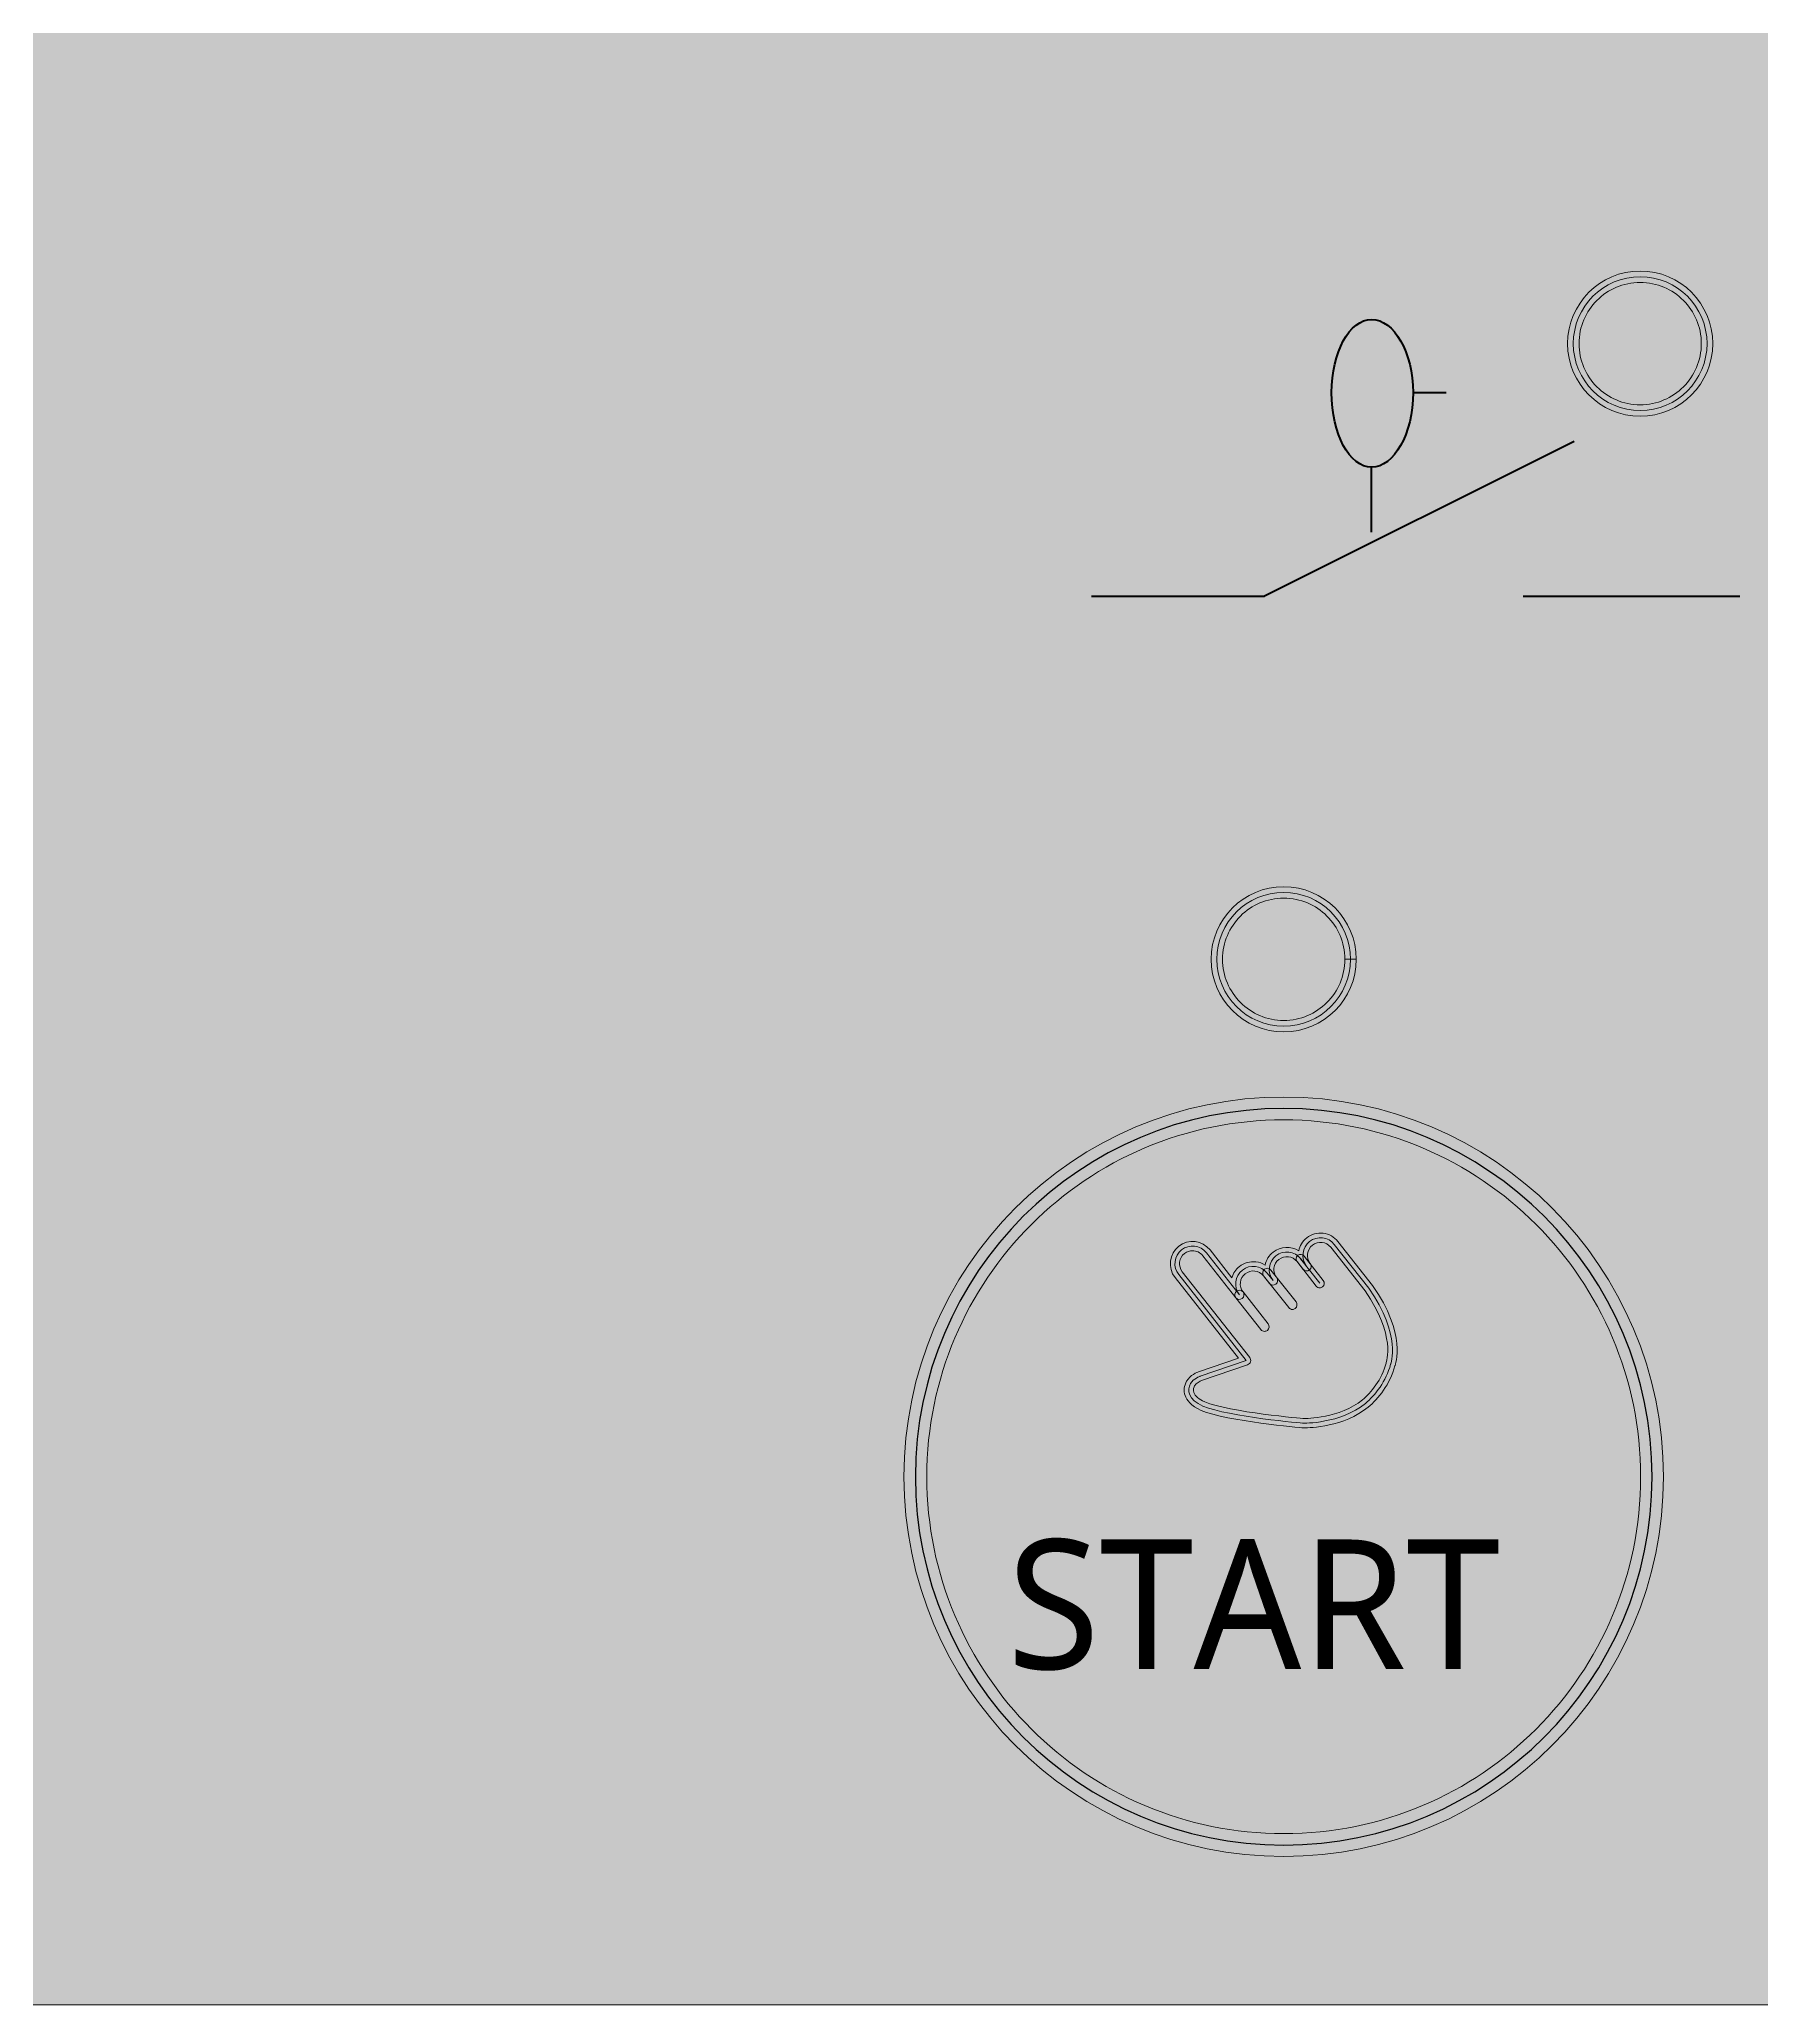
# Model space of a CAD drawing. Header units: millimetres. Extents: x -27 to 294, y 105 to 354.
# Drawn here: x 133.4 to 186.6, y 150.9 to 211.6 of the extents above; entities that cross this region are included whole.
import ezdxf

# ---------------------------------------------------------------- set-up
doc = ezdxf.new("R2010")
doc.units = ezdxf.units.MM
doc.header["$MEASUREMENT"] = 0
doc.layers.add('CEA-SMART REV3', color=7, linetype='Continuous', lineweight=0)

# ---------------------------------------------------------------- blocks, each defined once
blk = doc.blocks.new('Block_5')
at = {"layer": 'CEA-SMART REV3', "true_color": 0x1d1d1b, "transparency": 33554687}
h = blk.add_hatch(color=250, dxfattribs=at)
h.dxf.hatch_style = 2
edge = h.paths.add_edge_path()
edge.add_spline(control_points=[(173.9, 183.169), (173.9, 183.169), (173.724, 183.169), (173.724, 183.169), (173.724, 182.647), (173.513, 182.177), (173.171, 181.834), (172.829, 181.493), (172.359, 181.281), (171.837, 181.281), (171.316, 181.281), (170.845, 181.493), (170.503, 181.834), (170.161, 182.177), (169.95, 182.647), (169.95, 183.169), (169.95, 183.69), (170.161, 184.161), (170.503, 184.503), (170.845, 184.845), (171.316, 185.055), (171.837, 185.055), (172.359, 185.055), (172.829, 184.845), (173.171, 184.503), (173.513, 184.161), (173.724, 183.69), (173.724, 183.169), (173.724, 183.169), (173.9, 183.169), (173.9, 183.169), (173.9, 183.169), (174.077, 183.169), (174.077, 183.169), (174.077, 184.405), (173.074, 185.408), (171.837, 185.408), (170.6, 185.408), (169.598, 184.405), (169.598, 183.169), (169.598, 181.932), (170.6, 180.929), (171.837, 180.929), (173.074, 180.929), (174.077, 181.932), (174.077, 183.169), (174.077, 183.169), (173.9, 183.169), (173.9, 183.169), (173.9, 183.169), (173.9, 183.169), (173.9, 183.169)], knot_values=[0, 0, 0, 0, 1, 1, 1, 2, 2, 2, 3, 3, 3, 4, 4, 4, 5, 5, 5, 6, 6, 6, 7, 7, 7, 8, 8, 8, 9, 9, 9, 10, 10, 10, 11, 11, 11, 12, 12, 12, 13, 13, 13, 14, 14, 14, 15, 15, 15, 16, 16, 16, 17, 17, 17, 17], degree=3, periodic=0)
at = {"layer": 'CEA-SMART REV3', "true_color": 0x3abff0, "transparency": 33554687}
h = blk.add_hatch(color=133, dxfattribs=at)
h.dxf.hatch_style = 2
edge = h.paths.add_edge_path()
edge.add_spline(control_points=[(173.9, 183.169), (173.9, 182.029), (172.977, 181.105), (171.837, 181.105), (170.698, 181.105), (169.774, 182.029), (169.774, 183.169), (169.774, 184.308), (170.698, 185.232), (171.837, 185.232), (172.977, 185.232), (173.9, 184.308), (173.9, 183.169), (173.9, 183.169), (173.9, 183.169), (173.9, 183.169)], knot_values=[0, 0, 0, 0, 1, 1, 1, 2, 2, 2, 3, 3, 3, 4, 4, 4, 5, 5, 5, 5], degree=3, periodic=0)
at = {"layer": 'CEA-SMART REV3'}
for points, knots in [([(173.9, 183.169), (173.9, 183.169), (173.724, 183.169), (173.724, 183.169), (173.724, 182.647), (173.513, 182.177), (173.171, 181.834), (172.829, 181.493), (172.359, 181.281), (171.837, 181.281), (171.316, 181.281), (170.845, 181.493), (170.503, 181.834), (170.161, 182.177), (169.95, 182.647), (169.95, 183.169), (169.95, 183.69), (170.161, 184.161), (170.503, 184.503), (170.845, 184.845), (171.316, 185.055), (171.837, 185.055), (172.359, 185.055), (172.829, 184.845), (173.171, 184.503), (173.513, 184.161), (173.724, 183.69), (173.724, 183.169), (173.724, 183.169), (173.9, 183.169), (173.9, 183.169), (173.9, 183.169), (174.077, 183.169), (174.077, 183.169), (174.077, 184.405), (173.074, 185.408), (171.837, 185.408), (170.6, 185.408), (169.598, 184.405), (169.598, 183.169), (169.598, 181.932), (170.6, 180.929), (171.837, 180.929), (173.074, 180.929), (174.077, 181.932), (174.077, 183.169), (174.077, 183.169), (173.9, 183.169), (173.9, 183.169), (173.9, 183.169), (173.9, 183.169), (173.9, 183.169)], [0, 0, 0, 0, 1, 1, 1, 2, 2, 2, 3, 3, 3, 4, 4, 4, 5, 5, 5, 6, 6, 6, 7, 7, 7, 8, 8, 8, 9, 9, 9, 10, 10, 10, 11, 11, 11, 12, 12, 12, 13, 13, 13, 14, 14, 14, 15, 15, 15, 16, 16, 16, 17, 17, 17, 17]), ([(173.9, 183.169), (173.9, 182.029), (172.977, 181.105), (171.837, 181.105), (170.698, 181.105), (169.774, 182.029), (169.774, 183.169), (169.774, 184.308), (170.698, 185.232), (171.837, 185.232), (172.977, 185.232), (173.9, 184.308), (173.9, 183.169), (173.9, 183.169), (173.9, 183.169), (173.9, 183.169)], [0, 0, 0, 0, 1, 1, 1, 2, 2, 2, 3, 3, 3, 4, 4, 4, 5, 5, 5, 5])]:
    blk.add_open_spline(points, degree=3, knots=knots, dxfattribs=at)
blk = doc.blocks.new('Block_12')
at = {"layer": 'CEA-SMART REV3', "true_color": 0x1d1d1b, "transparency": 33554687}
h = blk.add_hatch(color=250, dxfattribs=at)
h.dxf.hatch_style = 2
edge = h.paths.add_edge_path()
edge.add_spline(control_points=[(184.724, 202.168), (184.724, 202.689), (184.513, 203.16), (184.171, 203.502), (183.829, 203.843), (183.359, 204.055), (182.837, 204.055), (182.316, 204.055), (181.845, 203.843), (181.503, 203.502), (181.161, 203.16), (180.95, 202.689), (180.95, 202.168), (180.95, 201.646), (181.161, 201.175), (181.503, 200.833), (181.845, 200.491), (182.316, 200.28), (182.837, 200.28), (183.359, 200.28), (183.829, 200.491), (184.171, 200.833), (184.513, 201.175), (184.724, 201.646), (184.724, 202.168), (184.724, 202.168), (184.724, 202.168), (184.724, 202.168)], knot_values=[0, 0, 0, 0, 1, 1, 1, 2, 2, 2, 3, 3, 3, 4, 4, 4, 5, 5, 5, 6, 6, 6, 7, 7, 7, 8, 8, 8, 9, 9, 9, 9], degree=3, periodic=0)
edge = h.paths.add_edge_path()
edge.add_spline(control_points=[(185.077, 202.168), (185.077, 200.93), (184.074, 199.928), (182.837, 199.928), (181.601, 199.928), (180.598, 200.93), (180.598, 202.168), (180.598, 203.404), (181.601, 204.407), (182.837, 204.407), (184.074, 204.407), (185.077, 203.404), (185.077, 202.168), (185.077, 202.168), (185.077, 202.168), (185.077, 202.168)], knot_values=[0, 0, 0, 0, 1, 1, 1, 2, 2, 2, 3, 3, 3, 4, 4, 4, 5, 5, 5, 5], degree=3, periodic=0)
at = {"layer": 'CEA-SMART REV3', "true_color": 0x3abff0, "transparency": 33554687}
h = blk.add_hatch(color=133, dxfattribs=at)
h.dxf.hatch_style = 2
edge = h.paths.add_edge_path()
edge.add_spline(control_points=[(184.9, 202.168), (184.9, 201.028), (183.977, 200.104), (182.837, 200.104), (181.698, 200.104), (180.774, 201.028), (180.774, 202.168), (180.774, 203.307), (181.698, 204.231), (182.837, 204.231), (183.977, 204.231), (184.9, 203.307), (184.9, 202.168), (184.9, 202.168), (184.9, 202.168), (184.9, 202.168)], knot_values=[0, 0, 0, 0, 1, 1, 1, 2, 2, 2, 3, 3, 3, 4, 4, 4, 5, 5, 5, 5], degree=3, periodic=0)
at = {"layer": 'CEA-SMART REV3'}
for points, knots in [([(185.077, 202.168), (185.077, 200.93), (184.074, 199.928), (182.837, 199.928), (181.601, 199.928), (180.598, 200.93), (180.598, 202.168), (180.598, 203.404), (181.601, 204.407), (182.837, 204.407), (184.074, 204.407), (185.077, 203.404), (185.077, 202.168), (185.077, 202.168), (185.077, 202.168), (185.077, 202.168)], [0, 0, 0, 0, 1, 1, 1, 2, 2, 2, 3, 3, 3, 4, 4, 4, 5, 5, 5, 5]), ([(184.9, 202.168), (184.9, 201.028), (183.977, 200.104), (182.837, 200.104), (181.698, 200.104), (180.774, 201.028), (180.774, 202.168), (180.774, 203.307), (181.698, 204.231), (182.837, 204.231), (183.977, 204.231), (184.9, 203.307), (184.9, 202.168), (184.9, 202.168), (184.9, 202.168), (184.9, 202.168)], [0, 0, 0, 0, 1, 1, 1, 2, 2, 2, 3, 3, 3, 4, 4, 4, 5, 5, 5, 5]), ([(184.724, 202.168), (184.724, 202.689), (184.513, 203.16), (184.171, 203.502), (183.829, 203.843), (183.359, 204.055), (182.837, 204.055), (182.316, 204.055), (181.845, 203.843), (181.503, 203.502), (181.161, 203.16), (180.95, 202.689), (180.95, 202.168), (180.95, 201.646), (181.161, 201.175), (181.503, 200.833), (181.845, 200.491), (182.316, 200.28), (182.837, 200.28), (183.359, 200.28), (183.829, 200.491), (184.171, 200.833), (184.513, 201.175), (184.724, 201.646), (184.724, 202.168), (184.724, 202.168), (184.724, 202.168), (184.724, 202.168)], [0, 0, 0, 0, 1, 1, 1, 2, 2, 2, 3, 3, 3, 4, 4, 4, 5, 5, 5, 6, 6, 6, 7, 7, 7, 8, 8, 8, 9, 9, 9, 9])]:
    blk.add_open_spline(points, degree=3, knots=knots, dxfattribs=at)
blk = doc.blocks.new('Block_19')
at = {"layer": 'CEA-SMART REV3', "color": 9, "lineweight": 40, "true_color": 0xc8c8c8}
for p, q in [((175.829, 200.656), (176.852, 200.656)), ((174.55, 196.35), (174.55, 198.354))]:
    blk.add_line(p, q, dxfattribs=at)
at = {"layer": 'CEA-SMART REV3', "color": 9, "lineweight": 53, "true_color": 0xc8c8c8}
for p, q in [((180.797, 199.144), (171.246, 194.369)), ((165.909, 194.369), (171.246, 194.369)), ((179.223, 194.369), (185.909, 194.369))]:
    blk.add_line(p, q, dxfattribs=at)
at = {"layer": 'CEA-SMART REV3', "color": 9, "lineweight": 40, "true_color": 0xc8c8c8}
blk.add_open_spline([(175.829, 200.656), (175.829, 201.892), (175.232, 202.916), (174.55, 202.916), (173.868, 202.916), (173.314, 201.892), (173.314, 200.656), (173.314, 199.377), (173.868, 198.354), (174.55, 198.354), (175.232, 198.354), (175.829, 199.377), (175.829, 200.656)], degree=3, knots=[0, 0, 0, 0, 1, 1, 1, 2, 2, 2, 3, 3, 3, 4, 4, 4, 4], dxfattribs=at)
blk = doc.blocks.new('Block_40')
at = {"layer": 'CEA-SMART REV3', "true_color": 0x000000, "transparency": 33554687}
h = blk.add_hatch(color=18, dxfattribs=at)
h.dxf.hatch_style = 2
edge = h.paths.add_edge_path()
edge.add_spline(control_points=[(169.023, 174.174), (168.936, 174.174), (168.849, 174.146), (168.776, 174.088), (168.692, 174.023), (168.639, 173.927), (168.626, 173.821), (168.613, 173.714), (168.643, 173.609), (168.708, 173.525), (168.708, 173.525), (170.788, 170.879), (170.788, 170.879), (170.817, 170.843), (170.826, 170.795), (170.813, 170.75), (170.8, 170.706), (170.766, 170.671), (170.723, 170.656), (170.723, 170.656), (169.302, 170.166), (169.302, 170.166), (169.26, 170.15), (169.136, 170.09), (169.087, 170.006), (169.066, 169.968), (169.034, 169.89), (169.066, 169.797), (169.104, 169.685), (169.22, 169.586), (169.399, 169.511), (170.169, 169.19), (172.434, 168.996), (172.456, 168.995), (172.457, 168.995), (172.458, 168.995), (172.46, 168.995), (172.529, 168.995), (173.565, 169), (174.267, 169.572), (174.534, 169.79), (174.865, 170.202), (174.996, 170.707), (175.005, 170.731), (175.308, 171.572), (174.346, 172.932), (174.346, 172.932), (173.287, 174.279), (173.287, 174.279), (173.151, 174.453), (172.897, 174.483), (172.724, 174.347), (172.55, 174.21), (172.52, 173.958), (172.656, 173.784), (172.656, 173.784), (172.657, 173.783), (172.657, 173.783), (172.705, 173.721), (172.694, 173.632), (172.633, 173.583), (172.571, 173.535), (172.481, 173.545), (172.432, 173.607), (172.432, 173.607), (172.432, 173.607), (172.432, 173.607), (172.432, 173.607), (172.25, 173.838), (172.25, 173.838), (172.113, 174.012), (171.86, 174.043), (171.687, 173.906), (171.603, 173.84), (171.55, 173.745), (171.537, 173.638), (171.524, 173.531), (171.553, 173.426), (171.62, 173.343), (171.668, 173.281), (171.657, 173.191), (171.596, 173.142), (171.534, 173.094), (171.444, 173.104), (171.395, 173.166), (171.395, 173.166), (171.213, 173.397), (171.213, 173.397), (171.147, 173.481), (171.052, 173.534), (170.946, 173.547), (170.841, 173.56), (170.734, 173.53), (170.65, 173.464), (170.476, 173.328), (170.446, 173.075), (170.582, 172.901), (170.631, 172.839), (170.62, 172.75), (170.558, 172.701), (170.496, 172.652), (170.406, 172.663), (170.358, 172.725), (170.358, 172.725), (170.358, 172.725), (170.358, 172.725), (170.358, 172.725), (170.358, 172.725), (170.358, 172.725), (170.358, 172.725), (169.339, 174.021), (169.339, 174.021), (169.26, 174.122), (169.142, 174.174), (169.023, 174.174)], knot_values=[0, 0, 0, 0, 1, 1, 1, 2, 2, 2, 3, 3, 3, 4, 4, 4, 5, 5, 5, 6, 6, 6, 7, 7, 7, 8, 8, 8, 9, 9, 9, 10, 10, 10, 11, 11, 11, 12, 12, 12, 13, 13, 13, 14, 14, 14, 15, 15, 15, 16, 16, 16, 17, 17, 17, 18, 18, 18, 19, 19, 19, 20, 20, 20, 21, 21, 21, 22, 22, 22, 23, 23, 23, 24, 24, 24, 25, 25, 25, 26, 26, 26, 27, 27, 27, 28, 28, 28, 29, 29, 29, 30, 30, 30, 31, 31, 31, 32, 32, 32, 33, 33, 33, 34, 34, 34, 35, 35, 35, 36, 36, 36, 37, 37, 37, 38, 38, 38, 38], degree=3, periodic=0)
edge = h.paths.add_edge_path()
edge.add_spline(control_points=[(172.466, 168.709), (172.453, 168.709), (172.445, 168.71), (172.442, 168.71), (172.338, 168.718), (170.1, 168.909), (169.29, 169.247), (168.964, 169.383), (168.842, 169.571), (168.796, 169.704), (168.745, 169.852), (168.761, 170.009), (168.839, 170.147), (168.948, 170.339), (169.181, 170.426), (169.207, 170.435), (169.207, 170.435), (170.44, 170.861), (170.44, 170.861), (170.44, 170.861), (168.484, 173.348), (168.484, 173.348), (168.25, 173.646), (168.302, 174.079), (168.599, 174.313), (168.897, 174.547), (169.329, 174.495), (169.563, 174.198), (169.563, 174.198), (170.238, 173.339), (170.238, 173.339), (170.278, 173.478), (170.359, 173.599), (170.474, 173.689), (170.617, 173.802), (170.796, 173.852), (170.979, 173.83), (171.082, 173.818), (171.178, 173.784), (171.263, 173.731), (171.296, 173.889), (171.382, 174.03), (171.51, 174.13), (171.745, 174.315), (172.062, 174.321), (172.3, 174.172), (172.332, 174.324), (172.415, 174.467), (172.547, 174.571), (172.691, 174.684), (172.87, 174.735), (173.053, 174.713), (173.236, 174.691), (173.399, 174.599), (173.512, 174.456), (173.512, 174.456), (174.573, 173.106), (174.573, 173.106), (174.574, 173.104), (174.576, 173.102), (174.577, 173.1), (175.639, 171.6), (175.283, 170.658), (175.267, 170.619), (175.125, 170.063), (174.749, 169.597), (174.447, 169.351), (173.693, 168.736), (172.642, 168.709), (172.466, 168.709)], knot_values=[0, 0, 0, 0, 1, 1, 1, 2, 2, 2, 3, 3, 3, 4, 4, 4, 5, 5, 5, 6, 6, 6, 7, 7, 7, 8, 8, 8, 9, 9, 9, 10, 10, 10, 11, 11, 11, 12, 12, 12, 13, 13, 13, 14, 14, 14, 15, 15, 15, 16, 16, 16, 17, 17, 17, 18, 18, 18, 19, 19, 19, 20, 20, 20, 21, 21, 21, 22, 22, 22, 23, 23, 23, 23], degree=3, periodic=0)
at = {"layer": 'CEA-SMART REV3', "true_color": 0xc8c8c8, "transparency": 33554687}
h = blk.add_hatch(color=9, dxfattribs=at)
h.dxf.hatch_style = 2
edge = h.paths.add_edge_path()
edge.add_spline(control_points=[(174.461, 173.018), (174.461, 173.018), (173.399, 174.368), (173.399, 174.368), (173.215, 174.603), (172.871, 174.644), (172.636, 174.459), (172.401, 174.274), (172.359, 173.93), (172.544, 173.695), (172.544, 173.695), (172.362, 173.927), (172.362, 173.927), (172.177, 174.162), (171.834, 174.203), (171.599, 174.018), (171.363, 173.833), (171.322, 173.489), (171.507, 173.254), (171.507, 173.254), (171.325, 173.486), (171.325, 173.486), (171.14, 173.721), (170.797, 173.762), (170.562, 173.577), (170.326, 173.392), (170.285, 173.048), (170.47, 172.813), (170.47, 172.813), (169.451, 174.109), (169.451, 174.109), (169.266, 174.344), (168.923, 174.385), (168.687, 174.201), (168.687, 174.201), (168.687, 174.201), (168.687, 174.201), (168.452, 174.016), (168.411, 173.672), (168.596, 173.437), (168.596, 173.437), (170.676, 170.791), (170.676, 170.791), (170.676, 170.791), (169.255, 170.3), (169.255, 170.3), (169.255, 170.3), (169.049, 170.227), (168.963, 170.076), (168.85, 169.877), (168.89, 169.568), (169.345, 169.379), (170.144, 169.046), (172.445, 168.852), (172.445, 168.852), (172.445, 168.852), (173.58, 168.829), (174.357, 169.462), (174.66, 169.708), (175, 170.153), (175.135, 170.671), (175.135, 170.671), (175.49, 171.564), (174.461, 173.018)], knot_values=[0, 0, 0, 0, 1, 1, 1, 2, 2, 2, 3, 3, 3, 4, 4, 4, 5, 5, 5, 6, 6, 6, 7, 7, 7, 8, 8, 8, 9, 9, 9, 10, 10, 10, 11, 11, 11, 12, 12, 12, 13, 13, 13, 14, 14, 14, 15, 15, 15, 16, 16, 16, 17, 17, 17, 18, 18, 18, 19, 19, 19, 20, 20, 20, 21, 21, 21, 21], degree=3, periodic=0)
at = {"layer": 'CEA-SMART REV3'}
for points, knots in [([(172.466, 168.709), (172.453, 168.709), (172.445, 168.71), (172.442, 168.71), (172.338, 168.718), (170.1, 168.909), (169.29, 169.247), (168.964, 169.383), (168.842, 169.571), (168.796, 169.704), (168.745, 169.852), (168.761, 170.009), (168.839, 170.147), (168.948, 170.339), (169.181, 170.426), (169.207, 170.435), (169.207, 170.435), (170.44, 170.861), (170.44, 170.861), (170.44, 170.861), (168.484, 173.348), (168.484, 173.348), (168.25, 173.646), (168.302, 174.079), (168.599, 174.313), (168.897, 174.547), (169.329, 174.495), (169.563, 174.198), (169.563, 174.198), (170.238, 173.339), (170.238, 173.339), (170.278, 173.478), (170.359, 173.599), (170.474, 173.689), (170.617, 173.802), (170.796, 173.852), (170.979, 173.83), (171.082, 173.818), (171.178, 173.784), (171.263, 173.731), (171.296, 173.889), (171.382, 174.03), (171.51, 174.13), (171.745, 174.315), (172.062, 174.321), (172.3, 174.172), (172.332, 174.324), (172.415, 174.467), (172.547, 174.571), (172.691, 174.684), (172.87, 174.735), (173.053, 174.713), (173.236, 174.691), (173.399, 174.599), (173.512, 174.456), (173.512, 174.456), (174.573, 173.106), (174.573, 173.106), (174.574, 173.104), (174.576, 173.102), (174.577, 173.1), (175.639, 171.6), (175.283, 170.658), (175.267, 170.619), (175.125, 170.063), (174.749, 169.597), (174.447, 169.351), (173.693, 168.736), (172.642, 168.709), (172.466, 168.709)], [0, 0, 0, 0, 1, 1, 1, 2, 2, 2, 3, 3, 3, 4, 4, 4, 5, 5, 5, 6, 6, 6, 7, 7, 7, 8, 8, 8, 9, 9, 9, 10, 10, 10, 11, 11, 11, 12, 12, 12, 13, 13, 13, 14, 14, 14, 15, 15, 15, 16, 16, 16, 17, 17, 17, 18, 18, 18, 19, 19, 19, 20, 20, 20, 21, 21, 21, 22, 22, 22, 23, 23, 23, 23]), ([(174.461, 173.018), (174.461, 173.018), (173.399, 174.368), (173.399, 174.368), (173.215, 174.603), (172.871, 174.644), (172.636, 174.459), (172.401, 174.274), (172.359, 173.93), (172.544, 173.695), (172.544, 173.695), (172.362, 173.927), (172.362, 173.927), (172.177, 174.162), (171.834, 174.203), (171.599, 174.018), (171.363, 173.833), (171.322, 173.489), (171.507, 173.254), (171.507, 173.254), (171.325, 173.486), (171.325, 173.486), (171.14, 173.721), (170.797, 173.762), (170.562, 173.577), (170.326, 173.392), (170.285, 173.048), (170.47, 172.813), (170.47, 172.813), (169.451, 174.109), (169.451, 174.109), (169.266, 174.344), (168.923, 174.385), (168.687, 174.201), (168.687, 174.201), (168.687, 174.201), (168.687, 174.201), (168.452, 174.016), (168.411, 173.672), (168.596, 173.437), (168.596, 173.437), (170.676, 170.791), (170.676, 170.791), (170.676, 170.791), (169.255, 170.3), (169.255, 170.3), (169.255, 170.3), (169.049, 170.227), (168.963, 170.076), (168.85, 169.877), (168.89, 169.568), (169.345, 169.379), (170.144, 169.046), (172.445, 168.852), (172.445, 168.852), (172.445, 168.852), (173.58, 168.829), (174.357, 169.462), (174.66, 169.708), (175, 170.153), (175.135, 170.671), (175.135, 170.671), (175.49, 171.564), (174.461, 173.018)], [0, 0, 0, 0, 1, 1, 1, 2, 2, 2, 3, 3, 3, 4, 4, 4, 5, 5, 5, 6, 6, 6, 7, 7, 7, 8, 8, 8, 9, 9, 9, 10, 10, 10, 11, 11, 11, 12, 12, 12, 13, 13, 13, 14, 14, 14, 15, 15, 15, 16, 16, 16, 17, 17, 17, 18, 18, 18, 19, 19, 19, 20, 20, 20, 21, 21, 21, 21]), ([(169.023, 174.174), (168.936, 174.174), (168.849, 174.146), (168.776, 174.088), (168.692, 174.023), (168.639, 173.927), (168.626, 173.821), (168.613, 173.714), (168.643, 173.609), (168.708, 173.525), (168.708, 173.525), (170.788, 170.879), (170.788, 170.879), (170.817, 170.843), (170.826, 170.795), (170.813, 170.75), (170.8, 170.706), (170.766, 170.671), (170.723, 170.656), (170.723, 170.656), (169.302, 170.166), (169.302, 170.166), (169.26, 170.15), (169.136, 170.09), (169.087, 170.006), (169.066, 169.968), (169.034, 169.89), (169.066, 169.797), (169.104, 169.685), (169.22, 169.586), (169.399, 169.511), (170.169, 169.19), (172.434, 168.996), (172.456, 168.995), (172.457, 168.995), (172.458, 168.995), (172.46, 168.995), (172.529, 168.995), (173.565, 169), (174.267, 169.572), (174.534, 169.79), (174.865, 170.202), (174.996, 170.707), (175.005, 170.731), (175.308, 171.572), (174.346, 172.932), (174.346, 172.932), (173.287, 174.279), (173.287, 174.279), (173.151, 174.453), (172.897, 174.483), (172.724, 174.347), (172.55, 174.21), (172.52, 173.958), (172.656, 173.784), (172.656, 173.784), (172.657, 173.783), (172.657, 173.783), (172.705, 173.721), (172.694, 173.632), (172.633, 173.583), (172.571, 173.535), (172.481, 173.545), (172.432, 173.607), (172.432, 173.607), (172.432, 173.607), (172.432, 173.607), (172.432, 173.607), (172.25, 173.838), (172.25, 173.838), (172.113, 174.012), (171.86, 174.043), (171.687, 173.906), (171.603, 173.84), (171.55, 173.745), (171.537, 173.638), (171.524, 173.531), (171.553, 173.426), (171.62, 173.343), (171.668, 173.281), (171.657, 173.191), (171.596, 173.142), (171.534, 173.094), (171.444, 173.104), (171.395, 173.166), (171.395, 173.166), (171.213, 173.397), (171.213, 173.397), (171.147, 173.481), (171.052, 173.534), (170.946, 173.547), (170.841, 173.56), (170.734, 173.53), (170.65, 173.464), (170.476, 173.328), (170.446, 173.075), (170.582, 172.901), (170.631, 172.839), (170.62, 172.75), (170.558, 172.701), (170.496, 172.652), (170.406, 172.663), (170.358, 172.725), (170.358, 172.725), (170.358, 172.725), (170.358, 172.725), (170.358, 172.725), (170.358, 172.725), (170.358, 172.725), (170.358, 172.725), (169.339, 174.021), (169.339, 174.021), (169.26, 174.122), (169.142, 174.174), (169.023, 174.174)], [0, 0, 0, 0, 1, 1, 1, 2, 2, 2, 3, 3, 3, 4, 4, 4, 5, 5, 5, 6, 6, 6, 7, 7, 7, 8, 8, 8, 9, 9, 9, 10, 10, 10, 11, 11, 11, 12, 12, 12, 13, 13, 13, 14, 14, 14, 15, 15, 15, 16, 16, 16, 17, 17, 17, 18, 18, 18, 19, 19, 19, 20, 20, 20, 21, 21, 21, 22, 22, 22, 23, 23, 23, 24, 24, 24, 25, 25, 25, 26, 26, 26, 27, 27, 27, 28, 28, 28, 29, 29, 29, 30, 30, 30, 31, 31, 31, 32, 32, 32, 33, 33, 33, 34, 34, 34, 35, 35, 35, 36, 36, 36, 37, 37, 37, 38, 38, 38, 38])]:
    blk.add_open_spline(points, degree=3, knots=knots, dxfattribs=at)
blk = doc.blocks.new('Block_41')
at = {"layer": 'CEA-SMART REV3', "true_color": 0x000000, "transparency": 33554687}
h = blk.add_hatch(color=18, dxfattribs=at)
h.dxf.hatch_style = 2
edge = h.paths.add_edge_path()
edge.add_spline(control_points=[(172.949, 173.03), (172.908, 173.03), (172.868, 173.048), (172.84, 173.083), (172.84, 173.083), (172.248, 173.837), (172.248, 173.837), (172.2, 173.897), (172.211, 173.984), (172.271, 174.032), (172.332, 174.079), (172.419, 174.069), (172.466, 174.009), (172.466, 174.009), (173.059, 173.255), (173.059, 173.255), (173.107, 173.195), (173.096, 173.107), (173.036, 173.06), (173.01, 173.04), (172.979, 173.03), (172.949, 173.03)], knot_values=[0, 0, 0, 0, 1, 1, 1, 2, 2, 2, 3, 3, 3, 4, 4, 4, 5, 5, 5, 6, 6, 6, 7, 7, 7, 7], degree=3, periodic=0)
at = {"layer": 'CEA-SMART REV3'}
blk.add_line((172.357, 173.922), (172.949, 173.169), dxfattribs=at)
blk.add_open_spline([(172.949, 173.03), (172.908, 173.03), (172.868, 173.048), (172.84, 173.083), (172.84, 173.083), (172.248, 173.837), (172.248, 173.837), (172.2, 173.897), (172.211, 173.984), (172.271, 174.032), (172.332, 174.079), (172.419, 174.069), (172.466, 174.009), (172.466, 174.009), (173.059, 173.255), (173.059, 173.255), (173.107, 173.195), (173.096, 173.107), (173.036, 173.06), (173.01, 173.04), (172.979, 173.03), (172.949, 173.03)], degree=3, knots=[0, 0, 0, 0, 1, 1, 1, 2, 2, 2, 3, 3, 3, 4, 4, 4, 5, 5, 5, 6, 6, 6, 7, 7, 7, 7], dxfattribs=at)
blk = doc.blocks.new('Block_39')
at = {"layer": 'CEA-SMART REV3', "true_color": 0x000000, "transparency": 33554687}
h = blk.add_hatch(color=18, dxfattribs=at)
h.dxf.hatch_style = 2
edge = h.paths.add_edge_path()
edge.add_spline(control_points=[(172.104, 172.362), (172.062, 172.362), (172.02, 172.381), (171.992, 172.417), (171.992, 172.417), (171.218, 173.401), (171.218, 173.401), (171.169, 173.463), (171.18, 173.553), (171.242, 173.602), (171.304, 173.65), (171.394, 173.64), (171.442, 173.578), (171.442, 173.578), (172.217, 172.593), (172.217, 172.593), (172.265, 172.531), (172.254, 172.441), (172.193, 172.393), (172.167, 172.372), (172.135, 172.362), (172.104, 172.362)], knot_values=[0, 0, 0, 0, 1, 1, 1, 2, 2, 2, 3, 3, 3, 4, 4, 4, 5, 5, 5, 6, 6, 6, 7, 7, 7, 7], degree=3, periodic=0)
h = blk.add_hatch(color=18, dxfattribs=at)
h.dxf.hatch_style = 2
edge = h.paths.add_edge_path()
edge.add_spline(control_points=[(171.244, 171.686), (171.202, 171.686), (171.16, 171.705), (171.132, 171.74), (171.132, 171.74), (170.358, 172.725), (170.358, 172.725), (170.309, 172.787), (170.32, 172.877), (170.382, 172.925), (170.443, 172.974), (170.533, 172.963), (170.582, 172.901), (170.582, 172.901), (171.356, 171.917), (171.356, 171.917), (171.405, 171.855), (171.394, 171.765), (171.332, 171.716), (171.306, 171.696), (171.275, 171.686), (171.244, 171.686)], knot_values=[0, 0, 0, 0, 1, 1, 1, 2, 2, 2, 3, 3, 3, 4, 4, 4, 5, 5, 5, 6, 6, 6, 7, 7, 7, 7], degree=3, periodic=0)
at = {"layer": 'CEA-SMART REV3'}
for points in [[(172.104, 172.362), (172.062, 172.362), (172.02, 172.381), (171.992, 172.417), (171.992, 172.417), (171.218, 173.401), (171.218, 173.401), (171.169, 173.463), (171.18, 173.553), (171.242, 173.602), (171.304, 173.65), (171.394, 173.64), (171.442, 173.578), (171.442, 173.578), (172.217, 172.593), (172.217, 172.593), (172.265, 172.531), (172.254, 172.441), (172.193, 172.393), (172.167, 172.372), (172.135, 172.362), (172.104, 172.362)], [(171.244, 171.686), (171.202, 171.686), (171.16, 171.705), (171.132, 171.74), (171.132, 171.74), (170.358, 172.725), (170.358, 172.725), (170.309, 172.787), (170.32, 172.877), (170.382, 172.925), (170.443, 172.974), (170.533, 172.963), (170.582, 172.901), (170.582, 172.901), (171.356, 171.917), (171.356, 171.917), (171.405, 171.855), (171.394, 171.765), (171.332, 171.716), (171.306, 171.696), (171.275, 171.686), (171.244, 171.686)]]:
    blk.add_open_spline(points, degree=3, knots=[0, 0, 0, 0, 1, 1, 1, 2, 2, 2, 3, 3, 3, 4, 4, 4, 5, 5, 5, 6, 6, 6, 7, 7, 7, 7], dxfattribs=at)
for name in ['Block_40', 'Block_41']:
    blk.add_blockref(name, (0, 0), dxfattribs=at)
blk = doc.blocks.new('Block_38')
at = {"layer": 'CEA-SMART REV3'}
blk.add_blockref('Block_39', (0, 0), dxfattribs=at)
at = {"layer": 'CEA-SMART REV3', "insert": (163.303, 161.211), "char_height": 0.2, "attachment_point": 7}
blk.add_mtext('\\C9;\\c13158600;\\FRoboto Medium|b0|i0|c1;\\H3.996267;\\W1.000000;START', dxfattribs=at)

msp = doc.modelspace()

# ---------------------------------------------------------------- hatches: boundary and pattern name
at = {"layer": 'CEA-SMART REV3', "true_color": 0x1d252c, "transparency": 33554687}
h = msp.add_hatch(color=250, dxfattribs=at)
h.dxf.hatch_style = 2
edge = h.paths.add_edge_path()
edge.add_spline(control_points=[(235.837, 150.907), (235.837, 150.907), (32.837, 150.907), (32.837, 150.907), (30.075, 150.907), (27.837, 153.146), (27.837, 155.907), (27.837, 155.907), (27.837, 297.107), (27.837, 297.107), (27.837, 299.869), (30.075, 302.107), (32.837, 302.107), (32.837, 302.107), (235.837, 302.107), (235.837, 302.107), (238.598, 302.107), (240.837, 299.869), (240.837, 297.107), (240.837, 297.107), (240.837, 155.907), (240.837, 155.907), (240.837, 153.146), (238.598, 150.907), (235.837, 150.907)], knot_values=[0, 0, 0, 0, 1, 1, 1, 2, 2, 2, 3, 3, 3, 4, 4, 4, 5, 5, 5, 6, 6, 6, 7, 7, 7, 8, 8, 8, 8], degree=3, periodic=0)
at = {"layer": 'CEA-SMART REV3', "true_color": 0xeb5d0b, "transparency": 33554687}
h = msp.add_hatch(color=32, dxfattribs=at)
h.dxf.hatch_style = 2
edge = h.paths.add_edge_path()
edge.add_spline(control_points=[(171.837, 178.213), (168.795, 178.213), (166.044, 176.98), (164.05, 174.987), (162.057, 172.993), (160.824, 170.242), (160.824, 167.2), (160.824, 164.157), (162.057, 161.406), (164.05, 159.412), (166.044, 157.419), (168.795, 156.187), (171.837, 156.186), (174.879, 156.187), (177.631, 157.419), (179.624, 159.412), (181.618, 161.406), (182.85, 164.157), (182.85, 167.2), (182.85, 170.242), (181.618, 172.993), (179.624, 174.987), (177.631, 176.98), (174.879, 178.213), (171.837, 178.213), (171.837, 178.213), (171.837, 178.213), (171.837, 178.213)], knot_values=[0, 0, 0, 0, 1, 1, 1, 2, 2, 2, 3, 3, 3, 4, 4, 4, 5, 5, 5, 6, 6, 6, 7, 7, 7, 8, 8, 8, 9, 9, 9, 9], degree=3, periodic=0)
edge = h.paths.add_edge_path()
edge.add_spline(control_points=[(171.837, 178.918), (178.309, 178.918), (183.555, 173.672), (183.555, 167.2), (183.555, 160.727), (178.309, 155.481), (171.837, 155.481), (165.365, 155.481), (160.119, 160.727), (160.119, 167.2), (160.119, 173.672), (165.365, 178.918), (171.837, 178.918), (171.837, 178.918), (171.837, 178.918), (171.837, 178.918)], knot_values=[0, 0, 0, 0, 1, 1, 1, 2, 2, 2, 3, 3, 3, 4, 4, 4, 5, 5, 5, 5], degree=3, periodic=0)
at = {"layer": 'CEA-SMART REV3', "true_color": 0x1d252c, "transparency": 33554687}
h = msp.add_hatch(color=250, dxfattribs=at)
h.dxf.hatch_style = 2
edge = h.paths.add_edge_path()
edge.add_spline(control_points=[(171.837, 178.565), (178.114, 178.565), (183.203, 173.477), (183.203, 167.2), (183.203, 160.922), (178.114, 155.834), (171.837, 155.834), (165.56, 155.834), (160.472, 160.922), (160.472, 167.2), (160.472, 173.477), (165.56, 178.565), (171.837, 178.565), (171.837, 178.565), (171.837, 178.565), (171.837, 178.565)], knot_values=[0, 0, 0, 0, 1, 1, 1, 2, 2, 2, 3, 3, 3, 4, 4, 4, 5, 5, 5, 5], degree=3, periodic=0)

# ---------------------------------------------------------------- linework, layer by layer
at = {"layer": 'CEA-SMART REV3'}
msp.add_open_spline([(235.837, 150.907), (235.837, 150.907), (32.837, 150.907), (32.837, 150.907), (30.075, 150.907), (27.837, 153.146), (27.837, 155.907), (27.837, 155.907), (27.837, 297.107), (27.837, 297.107), (27.837, 299.869), (30.075, 302.107), (32.837, 302.107), (32.837, 302.107), (235.837, 302.107), (235.837, 302.107), (238.598, 302.107), (240.837, 299.869), (240.837, 297.107), (240.837, 297.107), (240.837, 155.907), (240.837, 155.907), (240.837, 153.146), (238.598, 150.907), (235.837, 150.907)], degree=3, knots=[0, 0, 0, 0, 1, 1, 1, 2, 2, 2, 3, 3, 3, 4, 4, 4, 5, 5, 5, 6, 6, 6, 7, 7, 7, 8, 8, 8, 8], dxfattribs=at)
at = {"layer": 'CEA-SMART REV3', "color": 32, "lineweight": 18, "true_color": 0xeb5d0b}
for points, knots in [([(171.837, 178.918), (178.309, 178.918), (183.555, 173.672), (183.555, 167.2), (183.555, 160.727), (178.309, 155.481), (171.837, 155.481), (165.365, 155.481), (160.119, 160.727), (160.119, 167.2), (160.119, 173.672), (165.365, 178.918), (171.837, 178.918), (171.837, 178.918), (171.837, 178.918), (171.837, 178.918)], [0, 0, 0, 0, 1, 1, 1, 2, 2, 2, 3, 3, 3, 4, 4, 4, 5, 5, 5, 5]), ([(171.837, 178.213), (168.795, 178.213), (166.044, 176.98), (164.05, 174.987), (162.057, 172.993), (160.824, 170.242), (160.824, 167.2), (160.824, 164.157), (162.057, 161.406), (164.05, 159.412), (166.044, 157.419), (168.795, 156.187), (171.837, 156.186), (174.879, 156.187), (177.631, 157.419), (179.624, 159.412), (181.618, 161.406), (182.85, 164.157), (182.85, 167.2), (182.85, 170.242), (181.618, 172.993), (179.624, 174.987), (177.631, 176.98), (174.879, 178.213), (171.837, 178.213), (171.837, 178.213), (171.837, 178.213), (171.837, 178.213)], [0, 0, 0, 0, 1, 1, 1, 2, 2, 2, 3, 3, 3, 4, 4, 4, 5, 5, 5, 6, 6, 6, 7, 7, 7, 8, 8, 8, 9, 9, 9, 9])]:
    msp.add_open_spline(points, degree=3, knots=knots, dxfattribs=at)
at = {"layer": 'CEA-SMART REV3', "color": 142, "lineweight": 25, "true_color": 0x0084ca}
msp.add_open_spline([(171.837, 178.565), (178.114, 178.565), (183.203, 173.477), (183.203, 167.2), (183.203, 160.922), (178.114, 155.834), (171.837, 155.834), (165.56, 155.834), (160.472, 160.922), (160.472, 167.2), (160.472, 173.477), (165.56, 178.565), (171.837, 178.565), (171.837, 178.565), (171.837, 178.565), (171.837, 178.565)], degree=3, knots=[0, 0, 0, 0, 1, 1, 1, 2, 2, 2, 3, 3, 3, 4, 4, 4, 5, 5, 5, 5], dxfattribs=at)

# ---------------------------------------------------------------- block references
at = {"layer": 'CEA-SMART REV3'}
for name in ['Block_12', 'Block_19', 'Block_5', 'Block_38']:
    msp.add_blockref(name, (0, 0), dxfattribs=at)

doc.saveas('drawing.dxf')
